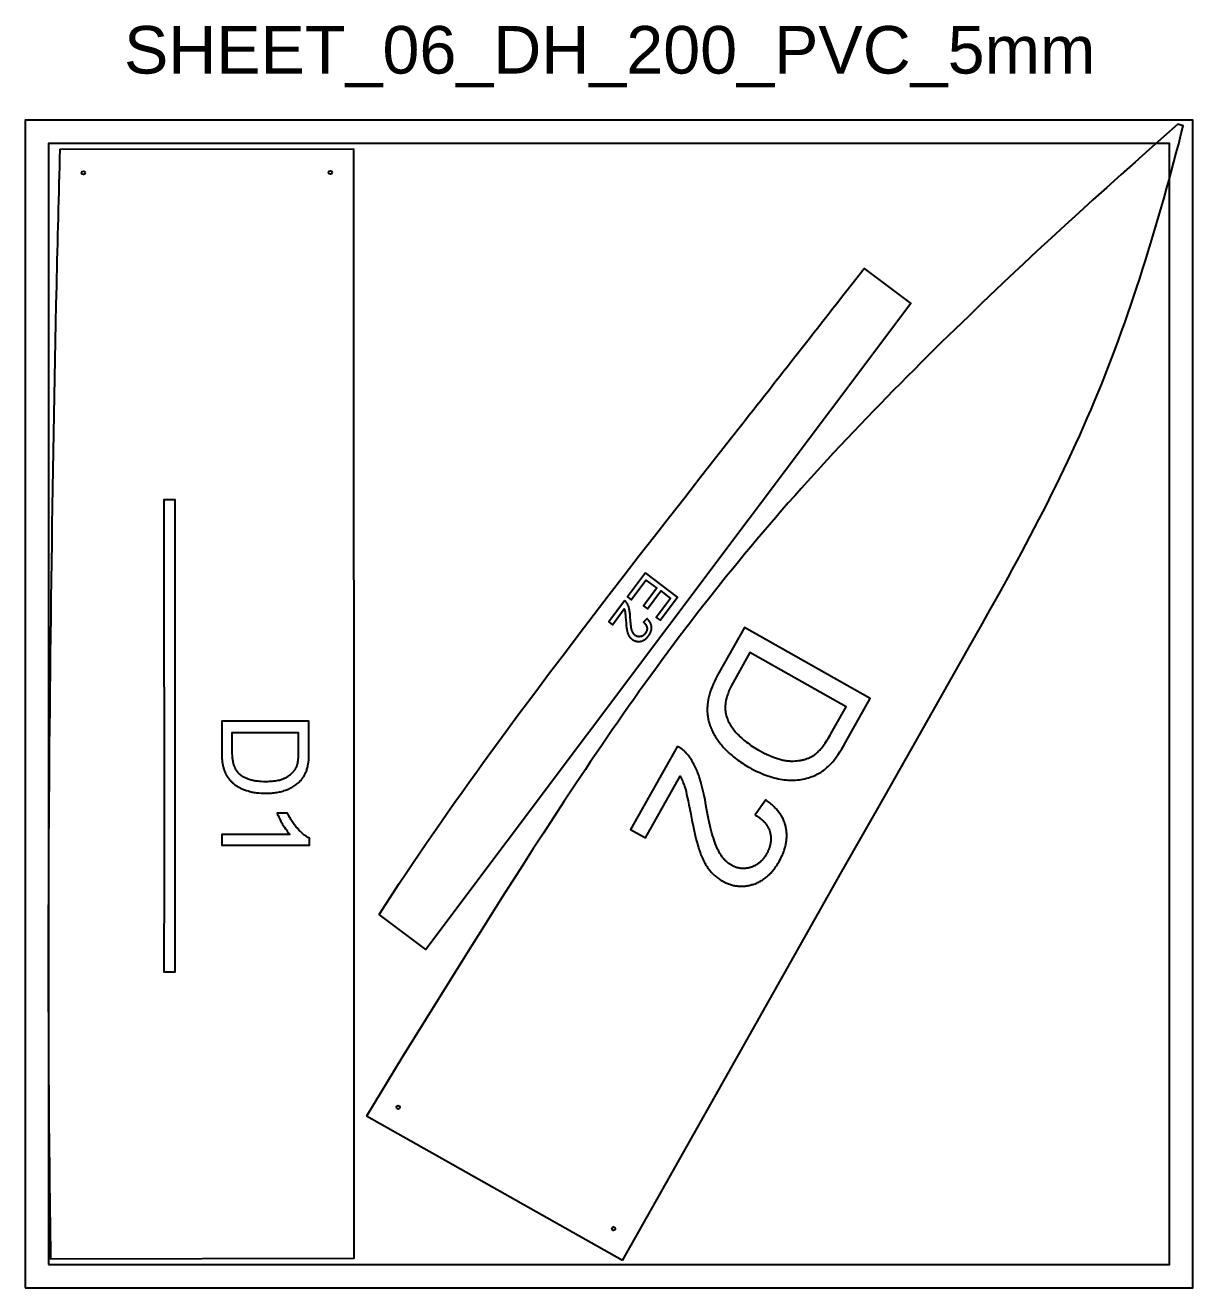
# Model space of a CAD drawing. Extents: x 2494 to 5794, y -1335 to 1258.
# Drawn here: x 4794 to 5794, y -1150 to -68 of the extents above; entities that cross this region are included whole.
import ezdxf

# ---------------------------------------------------------------- set-up
doc = ezdxf.new("R2010")
doc.units = 0
for name, color, linetype in [('DH_200_CODES_PART_NUMBERS_', 1, 'CONTINUOUS'), ('DH_200_CUT_PVC_5MM', 7, 'CONTINUOUS'), ('DH_200_HOLES_PVC_5MM', 3, 'CONTINUOUS'), ('PVC_SHEET__5MM', 6, 'CONTINUOUS'), ('TEXT', 5, 'CONTINUOUS')]:
    doc.layers.add(name, color=color, linetype=linetype)
doc.styles.add('METERS_ARCHITECTURAL', font='arial.ttf')

msp = doc.modelspace()

# ---------------------------------------------------------------- linework, layer by layer
at = {"layer": 'DH_200_CODES_PART_NUMBERS_'}
for points in [[(5325.5, -537.4), (5310.1, -557.9), (5313.4, -560.4), (5326, -543.5), (5335.4, -550.5), (5324, -565.7), (5327.2, -568.1), (5338.6, -552.9), (5347, -559.3), (5334.8, -575.5), (5338.1, -577.9), (5353, -558.1)], [(5307.7, -561.2), (5294.1, -579.3), (5297.3, -581.8), (5307.4, -568.3), (5307.5, -568.6), (5307.7, -568.9), (5307.8, -569.3), (5307.9, -569.6), (5307.9, -570), (5308, -570.3), (5308.1, -570.7), (5308.2, -571.1), (5308.2, -571.3), (5308.2, -571.5), (5308.3, -572.1), (5308.4, -573.5), (5308.6, -575.3), (5308.7, -577.6), (5308.9, -580.4), (5309.1, -582.8), (5309.2, -583.8), (5309.4, -584.8), (5309.5, -585.6), (5309.6, -586.4), (5309.8, -587.1), (5310, -587.8), (5310.1, -588.1), (5310.1, -588.4), (5310.2, -588.7), (5310.4, -589), (5310.5, -589.3), (5310.6, -589.6), (5310.7, -589.9), (5310.8, -590.2), (5310.9, -590.4), (5311, -590.7), (5311.2, -590.9), (5311.3, -591.2), (5311.5, -591.4), (5311.6, -591.6), (5311.7, -591.8), (5311.9, -592.1), (5312, -592.3), (5312.2, -592.5), (5312.4, -592.7), (5312.5, -592.9), (5312.7, -593.1), (5312.9, -593.3), (5313.1, -593.4), (5313.3, -593.6), (5313.5, -593.8), (5313.6, -594), (5313.8, -594.1), (5314, -594.3), (5314.3, -594.4), (5314.5, -594.6), (5314.7, -594.7), (5314.9, -594.8), (5315.1, -595), (5315.3, -595.1), (5315.5, -595.2), (5315.7, -595.3), (5315.9, -595.4), (5316.1, -595.5), (5316.4, -595.6), (5316.6, -595.7), (5316.8, -595.7), (5317, -595.8), (5317.2, -595.9), (5317.5, -595.9), (5317.7, -596), (5317.9, -596), (5318.1, -596.1), (5318.4, -596.1), (5318.6, -596.1), (5318.8, -596.2), (5319.1, -596.2), (5319.3, -596.2), (5319.5, -596.2), (5319.8, -596.2), (5320, -596.2), (5320.2, -596.2), (5320.5, -596.1), (5320.7, -596.1), (5321, -596.1), (5321.2, -596.1), (5321.5, -596), (5321.7, -596), (5321.9, -595.9), (5322.2, -595.8), (5322.4, -595.8), (5322.7, -595.7), (5322.9, -595.6), (5323.1, -595.5), (5323.3, -595.4), (5323.6, -595.3), (5323.8, -595.2), (5324, -595.1), (5324.2, -595), (5324.5, -594.8), (5324.7, -594.7), (5324.9, -594.6), (5325.1, -594.4), (5325.3, -594.3), (5325.5, -594.1), (5325.7, -593.9), (5326, -593.8), (5326.2, -593.6), (5326.4, -593.4), (5326.6, -593.2), (5326.8, -593), (5327, -592.8), (5327.2, -592.6), (5327.4, -592.4), (5327.5, -592.1), (5327.7, -591.9), (5327.9, -591.7), (5328.1, -591.4), (5328.5, -590.9), (5328.6, -590.7), (5328.8, -590.5), (5329, -590.2), (5329.1, -590), (5329.2, -589.7), (5329.4, -589.5), (5329.5, -589.2), (5329.6, -589), (5329.8, -588.8), (5329.9, -588.5), (5330, -588.3), (5330.1, -588), (5330.2, -587.8), (5330.2, -587.5), (5330.3, -587.3), (5330.4, -587.1), (5330.5, -586.8), (5330.5, -586.6), (5330.6, -586.3), (5330.6, -586.1), (5330.7, -585.8), (5330.7, -585.6), (5330.7, -585.4), (5330.8, -585.1), (5330.8, -584.9), (5330.8, -584.6), (5330.8, -584.4), (5330.8, -584.1), (5330.8, -583.9), (5330.8, -583.7), (5330.7, -583.4), (5330.7, -583.2), (5330.7, -583), (5330.6, -582.7), (5330.6, -582.5), (5330.5, -582.2), (5330.5, -582), (5330.4, -581.8), (5330.3, -581.5), (5330.3, -581.3), (5330.2, -581.1), (5330.1, -580.9), (5330, -580.6), (5329.9, -580.4), (5329.8, -580.2), (5329.6, -580), (5329.5, -579.7), (5329.4, -579.5), (5329.2, -579.3), (5329.1, -579.1), (5329, -578.9), (5328.8, -578.6), (5328.6, -578.4), (5328.5, -578.2), (5328.3, -578), (5328.1, -577.8), (5327.9, -577.6), (5327.7, -577.4), (5327.5, -577.2), (5327.3, -577), (5327.1, -576.8), (5326.9, -576.5), (5323.9, -579.7), (5324.1, -579.9), (5324.2, -580), (5324.4, -580.1), (5324.5, -580.2), (5324.7, -580.4), (5324.8, -580.5), (5324.9, -580.6), (5325, -580.8), (5325.2, -580.9), (5325.3, -581), (5325.4, -581.2), (5325.5, -581.3), (5325.6, -581.4), (5325.7, -581.6), (5325.8, -581.7), (5325.9, -581.9), (5326, -582), (5326.1, -582.1), (5326.2, -582.3), (5326.3, -582.4), (5326.3, -582.6), (5326.4, -582.7), (5326.5, -582.9), (5326.5, -583), (5326.6, -583.2), (5326.6, -583.3), (5326.7, -583.5), (5326.7, -583.6), (5326.8, -583.8), (5326.8, -584), (5326.8, -584.1), (5326.8, -584.3), (5326.9, -584.4), (5326.9, -584.6), (5326.9, -584.7), (5326.9, -584.9), (5326.9, -585.1), (5326.9, -585.2), (5326.9, -585.4), (5326.9, -585.5), (5326.9, -585.7), (5326.9, -585.9), (5326.8, -586), (5326.8, -586.2), (5326.8, -586.3), (5326.7, -586.5), (5326.7, -586.6), (5326.7, -586.8), (5326.6, -587), (5326.6, -587.1), (5326.5, -587.3), (5326.4, -587.4), (5326.4, -587.6), (5326.3, -587.7), (5326.2, -587.9), (5326.2, -588), (5326.1, -588.2), (5326, -588.3), (5325.9, -588.5), (5325.8, -588.7), (5325.7, -588.8), (5325.6, -589), (5325.5, -589.1), (5325.4, -589.3), (5325.3, -589.4), (5325.2, -589.5), (5325, -589.7), (5324.9, -589.8), (5324.8, -589.9), (5324.7, -590.1), (5324.6, -590.2), (5324.5, -590.3), (5324.3, -590.4), (5324.2, -590.5), (5324.1, -590.6), (5324, -590.7), (5323.8, -590.8), (5323.7, -590.9), (5323.6, -591), (5323.5, -591.1), (5323.3, -591.2), (5323.2, -591.3), (5323.1, -591.3), (5322.9, -591.4), (5322.8, -591.5), (5322.7, -591.5), (5322.5, -591.6), (5322.4, -591.7), (5322.2, -591.7), (5322.1, -591.8), (5321.9, -591.8), (5321.8, -591.8), (5321.6, -591.9), (5321.5, -591.9), (5321.3, -591.9), (5321.2, -592), (5321, -592), (5320.9, -592), (5320.7, -592), (5320.6, -592), (5320.4, -592), (5320.3, -592.1), (5320.1, -592.1), (5320, -592.1), (5319.8, -592), (5319.7, -592), (5319.6, -592), (5319.4, -592), (5319.3, -592), (5319.1, -592), (5319, -591.9), (5318.8, -591.9), (5318.7, -591.9), (5318.6, -591.8), (5318.4, -591.8), (5318.3, -591.7), (5318.2, -591.7), (5318, -591.6), (5317.9, -591.6), (5317.8, -591.5), (5317.6, -591.4), (5317.5, -591.4), (5317.4, -591.3), (5317.2, -591.2), (5317.1, -591.1), (5317, -591), (5316.9, -591), (5316.7, -590.9), (5316.6, -590.8), (5316.5, -590.7), (5316.4, -590.6), (5316.3, -590.5), (5316.2, -590.4), (5316, -590.3), (5315.9, -590.2), (5315.8, -590), (5315.7, -589.9), (5315.6, -589.8), (5315.5, -589.7), (5315.4, -589.5), (5315.3, -589.4), (5315.2, -589.3), (5315.1, -589.1), (5315.1, -589), (5315, -588.8), (5314.9, -588.7), (5314.8, -588.5), (5314.7, -588.4), (5314.6, -588.2), (5314.5, -588.1), (5314.4, -587.7), (5314.2, -587.4), (5314.1, -587), (5314, -586.6), (5313.9, -586.2), (5313.7, -585.8), (5313.6, -585.4), (5313.5, -584.9), (5313.4, -584.4), (5313.3, -583.9), (5313.2, -583.3), (5313.1, -582), (5312.9, -580.7), (5312.8, -579.2), (5312.7, -577.6), (5312.6, -575.8), (5312.5, -573.6), (5312.4, -572.6), (5312.3, -571.6), (5312.2, -570.7), (5312, -569.8), (5311.9, -569), (5311.7, -568.3), (5311.6, -567.9), (5311.6, -567.6), (5311.5, -567.2), (5311.4, -566.9), (5311.3, -566.6), (5311.1, -566.2), (5311, -565.9), (5310.9, -565.6), (5310.8, -565.3), (5310.6, -565), (5310.5, -564.7), (5310.4, -564.4), (5310.2, -564.1), (5310.1, -563.8), (5309.9, -563.6), (5309.7, -563.3), (5309.6, -563.2), (5309.5, -563), (5309.4, -562.8), (5309.3, -562.7), (5309.2, -562.6), (5309.1, -562.4), (5309, -562.3), (5308.8, -562.1), (5308.7, -562), (5308.6, -561.9), (5308.4, -561.7), (5308.3, -561.6), (5308.1, -561.5), (5308, -561.4), (5307.8, -561.3)], [(5497.2, -682.1), (5518.1, -644.9), (5410.3, -584.2), (5388.3, -623.1), (5387, -625.5), (5385.8, -627.9), (5384.6, -630.3), (5383.6, -632.6), (5382.7, -634.9), (5381.8, -637.1), (5381.1, -639.3), (5380.7, -640.4), (5380.4, -641.5), (5380.1, -642.5), (5379.9, -643.6), (5379.6, -644.6), (5379.4, -645.7), (5379.2, -646.7), (5379, -647.7), (5378.9, -648.7), (5378.8, -649.7), (5378.7, -650.7), (5378.6, -651.7), (5378.5, -652.7), (5378.5, -653.6), (5378.5, -654.6), (5378.5, -655.5), (5378.5, -656.5), (5378.6, -657.4), (5378.7, -658.3), (5378.8, -659.2), (5378.9, -660.2), (5379.1, -661.1), (5379.2, -662), (5379.4, -663), (5379.7, -663.9), (5379.9, -664.9), (5380.2, -665.8), (5380.5, -666.8), (5380.8, -667.8), (5381.2, -668.8), (5381.6, -669.7), (5382, -670.7), (5382.4, -671.7), (5382.8, -672.7), (5383.3, -673.7), (5383.8, -674.7), (5384.4, -675.7), (5384.9, -676.7), (5385.5, -677.7), (5386.2, -678.7), (5386.9, -679.8), (5387.6, -680.8), (5388.3, -681.8), (5389.1, -682.8), (5389.9, -683.8), (5390.7, -684.8), (5391.6, -685.8), (5392.5, -686.9), (5393.4, -687.9), (5394.4, -688.9), (5395.4, -689.9), (5396.4, -691), (5397.5, -692), (5398.6, -693), (5399.7, -693.9), (5400.9, -694.9), (5402.1, -695.9), (5403.4, -696.8), (5404.6, -697.8), (5406, -698.7), (5407.3, -699.6), (5408.7, -700.5), (5410.1, -701.4), (5411.6, -702.3), (5413, -703.2), (5414.6, -704.1), (5416.4, -705.1), (5418.1, -706), (5419.9, -706.9), (5421.7, -707.7), (5423.5, -708.5), (5425.3, -709.3), (5427, -710), (5428.8, -710.7), (5430.5, -711.3), (5432.3, -711.9), (5434, -712.4), (5435.7, -712.9), (5437.5, -713.3), (5439.2, -713.7), (5440.9, -714), (5442.6, -714.3), (5444.3, -714.5), (5446, -714.7), (5447.6, -714.8), (5449.3, -714.9), (5450.9, -714.9), (5452.6, -714.9), (5454.2, -714.8), (5455.8, -714.7), (5457.4, -714.5), (5459, -714.3), (5460.5, -714), (5462.1, -713.7), (5463.6, -713.3), (5465.2, -712.9), (5466.7, -712.4), (5468.2, -711.9), (5469.4, -711.4), (5470.5, -711), (5471.6, -710.5), (5472.7, -709.9), (5473.8, -709.3), (5474.9, -708.7), (5476, -708), (5477, -707.3), (5478, -706.6), (5479.1, -705.8), (5480.1, -705), (5481, -704.2), (5482, -703.3), (5483, -702.4), (5483.9, -701.4), (5484.8, -700.4), (5485.5, -699.7), (5486.2, -698.9), (5486.9, -698), (5487.6, -697.1), (5488.3, -696.2), (5489, -695.1), (5490.6, -693), (5492.1, -690.6), (5493.8, -688), (5495.5, -685.1)], [(5402, -628.6), (5400.6, -631.3), (5399.3, -633.8), (5398.7, -635), (5398.1, -636.2), (5397.6, -637.3), (5397.1, -638.4), (5396.7, -639.5), (5396.3, -640.6), (5395.9, -641.7), (5395.5, -642.7), (5395.2, -643.7), (5395, -644.7), (5394.7, -645.6), (5394.5, -646.5), (5394.4, -647.4), (5394.2, -648.3), (5394.1, -649.1), (5394, -650), (5393.9, -650.8), (5393.9, -651.7), (5393.9, -652.5), (5393.9, -653.3), (5393.9, -654.1), (5393.9, -654.9), (5394, -655.7), (5394.1, -656.4), (5394.2, -657.2), (5394.3, -657.9), (5394.5, -658.6), (5394.6, -659), (5394.7, -659.3), (5394.8, -659.8), (5395, -660.3), (5395.3, -661.3), (5395.7, -662.3), (5396.1, -663.3), (5396.5, -664.3), (5397, -665.2), (5397.5, -666.2), (5398.1, -667.2), (5398.7, -668.2), (5399.3, -669.1), (5400, -670.1), (5400.7, -671.1), (5401.4, -672), (5402.2, -673), (5403, -674), (5403.9, -674.9), (5404.8, -675.9), (5405.7, -676.8), (5406.7, -677.8), (5407.7, -678.7), (5408.7, -679.6), (5409.8, -680.6), (5411, -681.5), (5412.2, -682.4), (5413.4, -683.3), (5414.6, -684.2), (5415.9, -685.1), (5417.3, -686), (5418.7, -686.9), (5420.1, -687.7), (5421.6, -688.6), (5423.1, -689.5), (5425.2, -690.6), (5427.2, -691.7), (5429.2, -692.7), (5431.2, -693.6), (5433.2, -694.5), (5435.1, -695.2), (5437, -695.9), (5438.8, -696.5), (5440.6, -697), (5441.5, -697.3), (5442.4, -697.5), (5443.2, -697.7), (5444.1, -697.9), (5445, -698), (5445.8, -698.2), (5446.6, -698.3), (5447.5, -698.4), (5448.3, -698.5), (5449.1, -698.5), (5449.9, -698.6), (5450.7, -698.6), (5451.4, -698.6), (5452.2, -698.6), (5453.7, -698.5), (5455.2, -698.4), (5456.6, -698.2), (5457.3, -698.1), (5458, -698), (5458.7, -697.9), (5459.4, -697.7), (5460.1, -697.6), (5460.7, -697.4), (5461.4, -697.3), (5462, -697.1), (5462.6, -696.9), (5463.3, -696.7), (5463.9, -696.5), (5464.5, -696.2), (5465.1, -696), (5465.7, -695.8), (5466.2, -695.5), (5466.8, -695.2), (5467.4, -695), (5467.9, -694.7), (5468.5, -694.4), (5469, -694), (5469.5, -693.7), (5470, -693.4), (5470.5, -693), (5471, -692.7), (5471.5, -692.3), (5472, -691.9), (5472.3, -691.6), (5472.7, -691.3), (5473, -691), (5473.4, -690.7), (5473.7, -690.3), (5474.1, -689.9), (5474.8, -689.2), (5475.6, -688.3), (5476.3, -687.4), (5477.1, -686.4), (5477.9, -685.4), (5478.7, -684.3), (5479.5, -683.1), (5480.3, -681.9), (5481.1, -680.5), (5482, -679.2), (5482.8, -677.8), (5483.7, -676.3), (5484.6, -674.7), (5497.4, -652), (5415, -605.6)], [(5037.3, -690.1), (5037.3, -664.4), (4962.6, -664.5), (4962.6, -691.4), (4962.6, -693.1), (4962.7, -694.7), (4962.8, -696.3), (4962.9, -697.8), (4963.1, -699.3), (4963.3, -700.7), (4963.6, -702.1), (4963.7, -702.8), (4963.9, -703.4), (4964, -704.1), (4964.2, -704.7), (4964.4, -705.4), (4964.6, -706), (4964.8, -706.6), (4965, -707.1), (4965.2, -707.7), (4965.5, -708.3), (4965.7, -708.8), (4966, -709.4), (4966.2, -709.9), (4966.5, -710.4), (4966.8, -710.9), (4967, -711.4), (4967.3, -711.9), (4967.6, -712.4), (4968, -712.8), (4968.3, -713.3), (4968.6, -713.7), (4969, -714.2), (4969.4, -714.6), (4969.8, -715), (4970.2, -715.5), (4970.6, -715.9), (4971, -716.3), (4971.5, -716.7), (4971.9, -717.2), (4972.4, -717.6), (4972.9, -718), (4973.4, -718.4), (4973.9, -718.8), (4974.4, -719.2), (4975, -719.5), (4975.5, -719.9), (4976.1, -720.3), (4976.7, -720.6), (4977.3, -721), (4978, -721.3), (4978.6, -721.7), (4979.3, -722), (4980, -722.3), (4980.7, -722.6), (4981.4, -722.9), (4982.2, -723.2), (4983.7, -723.7), (4985.3, -724.2), (4986.2, -724.5), (4987, -724.7), (4987.9, -724.9), (4988.7, -725.1), (4989.6, -725.3), (4990.5, -725.4), (4991.4, -725.6), (4992.4, -725.7), (4993.3, -725.8), (4994.3, -725.9), (4996.3, -726.1), (4998.3, -726.2), (5000.4, -726.2), (5001.7, -726.2), (5002.9, -726.2), (5004.1, -726.1), (5005.3, -726), (5006.4, -725.9), (5007.6, -725.8), (5008.7, -725.6), (5009.8, -725.5), (5011, -725.3), (5012, -725), (5013.1, -724.8), (5014.2, -724.5), (5015.2, -724.3), (5016.2, -723.9), (5017.2, -723.6), (5018.2, -723.3), (5019.1, -722.9), (5020.1, -722.5), (5021, -722), (5021.9, -721.6), (5022.8, -721.1), (5023.6, -720.6), (5024.4, -720.1), (5025.2, -719.6), (5026, -719), (5026.8, -718.4), (5027.5, -717.8), (5028.3, -717.2), (5029, -716.5), (5029.6, -715.8), (5030.3, -715.1), (5030.9, -714.4), (5031.4, -713.8), (5031.9, -713.2), (5032.3, -712.6), (5032.7, -712), (5033.1, -711.4), (5033.5, -710.7), (5033.9, -710.1), (5034.2, -709.4), (5034.5, -708.7), (5034.8, -708), (5035.1, -707.3), (5035.4, -706.5), (5035.6, -705.8), (5035.9, -705), (5036.1, -704.2), (5036.3, -703.4), (5036.4, -702.8), (5036.5, -702.2), (5036.6, -701.6), (5036.7, -700.9), (5036.9, -699.4), (5037.1, -697.8), (5037.2, -696.1), (5037.3, -694.2), (5037.3, -692.2)], [(5037.3, -690.1), (5037.3, -664.4), (4962.6, -664.5), (4962.6, -691.4), (4962.6, -693.1), (4962.7, -694.7), (4962.8, -696.3), (4962.9, -697.8), (4963.1, -699.3), (4963.3, -700.7), (4963.6, -702.1), (4963.7, -702.8), (4963.9, -703.4), (4964, -704.1), (4964.2, -704.7), (4964.4, -705.4), (4964.6, -706), (4964.8, -706.6), (4965, -707.1), (4965.2, -707.7), (4965.5, -708.3), (4965.7, -708.8), (4966, -709.4), (4966.2, -709.9), (4966.5, -710.4), (4966.8, -710.9), (4967, -711.4), (4967.3, -711.9), (4967.6, -712.4), (4968, -712.8), (4968.3, -713.3), (4968.6, -713.7), (4969, -714.2), (4969.4, -714.6), (4969.8, -715), (4970.2, -715.5), (4970.6, -715.9), (4971, -716.3), (4971.5, -716.7), (4971.9, -717.2), (4972.4, -717.6), (4972.9, -718), (4973.4, -718.4), (4973.9, -718.8), (4974.4, -719.2), (4975, -719.5), (4975.5, -719.9), (4976.1, -720.3), (4976.7, -720.6), (4977.3, -721), (4978, -721.3), (4978.6, -721.7), (4979.3, -722), (4980, -722.3), (4980.7, -722.6), (4981.4, -722.9), (4982.2, -723.2), (4983.7, -723.7), (4985.3, -724.2), (4986.2, -724.5), (4987, -724.7), (4987.9, -724.9), (4988.7, -725.1), (4989.6, -725.3), (4990.5, -725.4), (4991.4, -725.6), (4992.4, -725.7), (4993.3, -725.8), (4994.3, -725.9), (4996.3, -726.1), (4998.3, -726.2), (5000.4, -726.2), (5001.7, -726.2), (5002.9, -726.2), (5004.1, -726.1), (5005.3, -726), (5006.4, -725.9), (5007.6, -725.8), (5008.7, -725.6), (5009.8, -725.5), (5011, -725.3), (5012, -725), (5013.1, -724.8), (5014.2, -724.5), (5015.2, -724.3), (5016.2, -723.9), (5017.2, -723.6), (5018.2, -723.3), (5019.1, -722.9), (5020.1, -722.5), (5021, -722), (5021.9, -721.6), (5022.8, -721.1), (5023.6, -720.6), (5024.4, -720.1), (5025.2, -719.6), (5026, -719), (5026.8, -718.4), (5027.5, -717.8), (5028.3, -717.2), (5029, -716.5), (5029.6, -715.8), (5030.3, -715.1), (5030.9, -714.4), (5031.4, -713.8), (5031.9, -713.2), (5032.3, -712.6), (5032.7, -712), (5033.1, -711.4), (5033.5, -710.7), (5033.9, -710.1), (5034.2, -709.4), (5034.5, -708.7), (5034.8, -708), (5035.1, -707.3), (5035.4, -706.5), (5035.6, -705.8), (5035.9, -705), (5036.1, -704.2), (5036.3, -703.4), (5036.4, -702.8), (5036.5, -702.2), (5036.6, -701.6), (5036.7, -700.9), (5036.9, -699.4), (5037.1, -697.8), (5037.2, -696.1), (5037.3, -694.2), (5037.3, -692.2)], [(4971.4, -690.3), (4971.4, -692.1), (4971.5, -693.8), (4971.6, -695.4), (4971.7, -696.2), (4971.8, -696.9), (4971.9, -697.6), (4972, -698.3), (4972.1, -699), (4972.2, -699.6), (4972.3, -700.2), (4972.5, -700.8), (4972.6, -701.4), (4972.8, -701.9), (4973, -702.4), (4973.2, -702.9), (4973.4, -703.4), (4973.6, -703.9), (4973.8, -704.4), (4974, -704.8), (4974.2, -705.3), (4974.5, -705.7), (4974.7, -706.1), (4975, -706.5), (4975.2, -706.9), (4975.5, -707.2), (4975.8, -707.6), (4976.1, -708), (4976.4, -708.3), (4976.5, -708.4), (4976.7, -708.6), (4976.9, -708.8), (4977.1, -709), (4977.6, -709.5), (4978.1, -709.9), (4978.6, -710.3), (4979.1, -710.6), (4979.7, -711), (4980.2, -711.4), (4980.8, -711.7), (4981.4, -712.1), (4982, -712.4), (4982.7, -712.7), (4983.3, -713), (4984, -713.3), (4984.7, -713.6), (4985.4, -713.8), (4986.1, -714.1), (4986.9, -714.3), (4987.7, -714.5), (4988.5, -714.7), (4989.3, -714.9), (4990.1, -715.1), (4991, -715.3), (4991.8, -715.4), (4992.7, -715.5), (4993.6, -715.6), (4994.6, -715.7), (4995.5, -715.8), (4996.5, -715.9), (4998.5, -716), (5000.6, -716), (5002, -716), (5003.4, -715.9), (5004.8, -715.9), (5006.1, -715.8), (5007.3, -715.6), (5008.6, -715.5), (5009.8, -715.3), (5010.9, -715), (5012, -714.8), (5012.6, -714.6), (5013.1, -714.5), (5013.6, -714.3), (5014.1, -714.2), (5014.6, -714), (5015.1, -713.8), (5015.6, -713.6), (5016, -713.5), (5016.5, -713.3), (5016.9, -713), (5017.3, -712.8), (5017.8, -712.6), (5018.2, -712.4), (5018.6, -712.1), (5019.3, -711.7), (5020.1, -711.1), (5020.8, -710.6), (5021.1, -710.4), (5021.5, -710.1), (5021.8, -709.8), (5022.1, -709.6), (5022.4, -709.3), (5022.7, -709), (5023, -708.7), (5023.3, -708.4), (5023.6, -708.2), (5023.8, -707.9), (5024.1, -707.6), (5024.3, -707.3), (5024.6, -707), (5024.8, -706.7), (5025, -706.4), (5025.3, -706.1), (5025.5, -705.7), (5025.7, -705.4), (5025.9, -705.1), (5026, -704.8), (5026.2, -704.5), (5026.4, -704.1), (5026.6, -703.8), (5026.7, -703.5), (5026.9, -703.1), (5027, -702.8), (5027.1, -702.5), (5027.2, -702.3), (5027.3, -702), (5027.3, -701.7), (5027.4, -701.4), (5027.5, -701.1), (5027.7, -700.5), (5027.8, -699.8), (5027.9, -699.1), (5028, -698.4), (5028.1, -697.6), (5028.2, -696.8), (5028.3, -695.9), (5028.4, -694.1), (5028.5, -692.1), (5028.5, -690), (5028.5, -674.3), (4971.4, -674.4)], [(4971.4, -690.3), (4971.4, -692.1), (4971.5, -693.8), (4971.6, -695.4), (4971.7, -696.2), (4971.8, -696.9), (4971.9, -697.6), (4972, -698.3), (4972.1, -699), (4972.2, -699.6), (4972.3, -700.2), (4972.5, -700.8), (4972.6, -701.4), (4972.8, -701.9), (4973, -702.4), (4973.2, -702.9), (4973.4, -703.4), (4973.6, -703.9), (4973.8, -704.4), (4974, -704.8), (4974.2, -705.3), (4974.5, -705.7), (4974.7, -706.1), (4975, -706.5), (4975.2, -706.9), (4975.5, -707.2), (4975.8, -707.6), (4976.1, -708), (4976.4, -708.3), (4976.5, -708.4), (4976.7, -708.6), (4976.9, -708.8), (4977.1, -709), (4977.6, -709.5), (4978.1, -709.9), (4978.6, -710.3), (4979.1, -710.6), (4979.7, -711), (4980.2, -711.4), (4980.8, -711.7), (4981.4, -712.1), (4982, -712.4), (4982.7, -712.7), (4983.3, -713), (4984, -713.3), (4984.7, -713.6), (4985.4, -713.8), (4986.1, -714.1), (4986.9, -714.3), (4987.7, -714.5), (4988.5, -714.7), (4989.3, -714.9), (4990.1, -715.1), (4991, -715.3), (4991.8, -715.4), (4992.7, -715.5), (4993.6, -715.6), (4994.6, -715.7), (4995.5, -715.8), (4996.5, -715.9), (4998.5, -716), (5000.6, -716), (5002, -716), (5003.4, -715.9), (5004.8, -715.9), (5006.1, -715.8), (5007.3, -715.6), (5008.6, -715.5), (5009.8, -715.3), (5010.9, -715), (5012, -714.8), (5012.6, -714.6), (5013.1, -714.5), (5013.6, -714.3), (5014.1, -714.2), (5014.6, -714), (5015.1, -713.8), (5015.6, -713.6), (5016, -713.5), (5016.5, -713.3), (5016.9, -713), (5017.3, -712.8), (5017.8, -712.6), (5018.2, -712.4), (5018.6, -712.1), (5019.3, -711.7), (5020.1, -711.1), (5020.8, -710.6), (5021.1, -710.4), (5021.5, -710.1), (5021.8, -709.8), (5022.1, -709.6), (5022.4, -709.3), (5022.7, -709), (5023, -708.7), (5023.3, -708.4), (5023.6, -708.2), (5023.8, -707.9), (5024.1, -707.6), (5024.3, -707.3), (5024.6, -707), (5024.8, -706.7), (5025, -706.4), (5025.3, -706.1), (5025.5, -705.7), (5025.7, -705.4), (5025.9, -705.1), (5026, -704.8), (5026.2, -704.5), (5026.4, -704.1), (5026.6, -703.8), (5026.7, -703.5), (5026.9, -703.1), (5027, -702.8), (5027.1, -702.5), (5027.2, -702.3), (5027.3, -702), (5027.3, -701.7), (5027.4, -701.4), (5027.5, -701.1), (5027.7, -700.5), (5027.8, -699.8), (5027.9, -699.1), (5028, -698.4), (5028.1, -697.6), (5028.2, -696.8), (5028.3, -695.9), (5028.4, -694.1), (5028.5, -692.1), (5028.5, -690), (5028.5, -674.3), (4971.4, -674.4)], [(5352.9, -685.9), (5312.8, -757.2), (5325.5, -764.4), (5355.3, -711.5), (5355.9, -712.6), (5356.5, -713.7), (5357, -714.8), (5357.5, -716), (5358, -717.2), (5358.5, -718.5), (5358.9, -719.8), (5359.3, -721.1), (5359.6, -721.8), (5359.8, -722.7), (5360.3, -724.6), (5360.8, -726.9), (5361.4, -729.6), (5362.1, -732.6), (5362.8, -736.1), (5363.5, -739.9), (5364.3, -744.1), (5365.3, -749.2), (5366.3, -753.9), (5367.2, -758.3), (5368.2, -762.4), (5369.1, -766.1), (5370, -769.5), (5370.5, -771), (5370.9, -772.5), (5371.3, -773.9), (5371.8, -775.2), (5372.7, -777.6), (5373.1, -778.8), (5373.6, -780), (5374.1, -781.1), (5374.6, -782.2), (5375, -783.2), (5375.6, -784.3), (5376.1, -785.3), (5376.6, -786.2), (5377.1, -787.2), (5377.7, -788.1), (5378.3, -788.9), (5378.8, -789.8), (5379.4, -790.6), (5380, -791.4), (5380.6, -792.2), (5381.2, -792.9), (5381.8, -793.6), (5382.5, -794.3), (5383.1, -795), (5383.8, -795.7), (5384.5, -796.3), (5385.2, -796.9), (5385.9, -797.5), (5386.6, -798.1), (5387.4, -798.7), (5388.1, -799.2), (5388.9, -799.8), (5389.6, -800.3), (5390.4, -800.8), (5391.2, -801.2), (5392, -801.7), (5392.8, -802.1), (5393.6, -802.5), (5394.4, -802.8), (5395.2, -803.2), (5396, -803.5), (5396.8, -803.8), (5397.7, -804.1), (5398.5, -804.4), (5399.3, -804.6), (5400.1, -804.8), (5400.9, -805), (5401.7, -805.2), (5402.6, -805.3), (5403.4, -805.4), (5404.2, -805.5), (5405, -805.6), (5405.9, -805.7), (5406.7, -805.7), (5407.5, -805.7), (5408.4, -805.7), (5409.2, -805.7), (5410, -805.7), (5410.9, -805.6), (5411.7, -805.5), (5412.6, -805.4), (5413.4, -805.2), (5414.3, -805.1), (5415.1, -804.9), (5416, -804.7), (5416.8, -804.4), (5417.7, -804.2), (5418.5, -803.9), (5419.4, -803.6), (5420.2, -803.3), (5421, -803), (5421.8, -802.6), (5422.6, -802.2), (5423.4, -801.8), (5424.2, -801.4), (5425, -800.9), (5425.7, -800.5), (5426.5, -800), (5427.2, -799.4), (5428, -798.9), (5428.7, -798.3), (5429.4, -797.8), (5430.1, -797.2), (5430.8, -796.5), (5431.5, -795.9), (5432.2, -795.2), (5432.9, -794.5), (5433.5, -793.8), (5434.2, -793.1), (5434.8, -792.3), (5435.4, -791.5), (5436.1, -790.7), (5436.7, -789.9), (5437.3, -789), (5437.9, -788.2), (5438.4, -787.3), (5439, -786.4), (5439.6, -785.4), (5440.1, -784.5), (5441.2, -782.5), (5441.6, -781.6), (5442.1, -780.6), (5442.5, -779.7), (5443, -778.8), (5443.4, -777.8), (5443.7, -776.9), (5444.1, -776), (5444.4, -775), (5444.7, -774.1), (5445, -773.2), (5445.3, -772.3), (5445.5, -771.3), (5445.7, -770.4), (5445.9, -769.5), (5446.1, -768.6), (5446.2, -767.7), (5446.3, -766.8), (5446.4, -765.9), (5446.5, -765), (5446.6, -764.1), (5446.6, -763.3), (5446.6, -762.4), (5446.6, -761.5), (5446.6, -760.6), (5446.5, -759.8), (5446.5, -758.9), (5446.4, -758), (5446.2, -757.2), (5446.1, -756.3), (5445.9, -755.5), (5445.7, -754.6), (5445.5, -753.8), (5445.3, -752.9), (5445, -752.1), (5444.8, -751.3), (5444.5, -750.5), (5444.1, -749.7), (5443.8, -748.9), (5443.4, -748.1), (5443, -747.3), (5442.6, -746.5), (5442.2, -745.8), (5441.7, -745), (5441.2, -744.2), (5440.7, -743.5), (5440.2, -742.8), (5439.6, -742), (5439.1, -741.3), (5438.5, -740.6), (5437.8, -739.9), (5437.2, -739.2), (5436.5, -738.5), (5435.9, -737.8), (5435.1, -737.1), (5434.4, -736.4), (5433.7, -735.7), (5432.9, -735.1), (5432.1, -734.4), (5431.3, -733.8), (5430.4, -733.1), (5429.5, -732.5), (5428.6, -731.9), (5419.6, -744.7), (5420.2, -745.1), (5420.8, -745.4), (5421.4, -745.8), (5422, -746.2), (5422.6, -746.6), (5423.1, -747), (5423.6, -747.4), (5424.2, -747.8), (5424.7, -748.2), (5425.2, -748.6), (5425.6, -749), (5426.1, -749.5), (5426.5, -749.9), (5427, -750.4), (5427.4, -750.8), (5427.8, -751.3), (5428.2, -751.7), (5428.6, -752.2), (5428.9, -752.7), (5429.3, -753.2), (5429.6, -753.7), (5429.9, -754.2), (5430.2, -754.7), (5430.5, -755.2), (5430.7, -755.7), (5431, -756.2), (5431.2, -756.7), (5431.5, -757.3), (5431.7, -757.8), (5431.9, -758.3), (5432, -758.9), (5432.2, -759.5), (5432.3, -760), (5432.5, -760.6), (5432.6, -761.1), (5432.7, -761.7), (5432.8, -762.3), (5432.9, -762.8), (5432.9, -763.4), (5433, -764), (5433, -764.5), (5433, -765.1), (5433, -765.7), (5433, -766.3), (5432.9, -766.8), (5432.9, -767.4), (5432.8, -768), (5432.7, -768.6), (5432.6, -769.2), (5432.5, -769.7), (5432.4, -770.3), (5432.2, -770.9), (5432.1, -771.5), (5431.9, -772.1), (5431.7, -772.7), (5431.5, -773.2), (5431.3, -773.8), (5431.1, -774.4), (5430.8, -775), (5430.5, -775.6), (5430.3, -776.2), (5430, -776.8), (5429.6, -777.4), (5429.3, -778), (5429, -778.6), (5428.7, -779.1), (5428.3, -779.6), (5428, -780.2), (5427.6, -780.7), (5427.3, -781.2), (5426.9, -781.6), (5426.6, -782.1), (5426.2, -782.6), (5425.8, -783), (5425.4, -783.4), (5425, -783.9), (5424.6, -784.3), (5424.2, -784.7), (5423.8, -785.1), (5423.4, -785.4), (5422.9, -785.8), (5422.5, -786.1), (5422, -786.5), (5421.6, -786.8), (5421.1, -787.1), (5420.7, -787.4), (5420.2, -787.7), (5419.7, -787.9), (5419.2, -788.2), (5418.7, -788.4), (5418.2, -788.7), (5417.7, -788.9), (5417.2, -789.1), (5416.7, -789.3), (5416.2, -789.5), (5415.6, -789.6), (5415.1, -789.8), (5414.6, -789.9), (5414, -790), (5413.5, -790.2), (5413, -790.3), (5412.5, -790.3), (5411.9, -790.4), (5411.4, -790.5), (5410.9, -790.5), (5410.4, -790.6), (5409.8, -790.6), (5409.3, -790.6), (5408.8, -790.6), (5408.3, -790.5), (5407.8, -790.5), (5407.2, -790.5), (5406.7, -790.4), (5406.2, -790.3), (5405.7, -790.2), (5405.2, -790.1), (5404.7, -790), (5404.2, -789.9), (5403.7, -789.7), (5403.2, -789.6), (5402.7, -789.4), (5402.2, -789.2), (5401.7, -789), (5401.2, -788.8), (5400.7, -788.5), (5400.2, -788.3), (5399.7, -788), (5399.2, -787.8), (5398.7, -787.5), (5398.3, -787.2), (5397.8, -786.9), (5397.4, -786.6), (5396.9, -786.3), (5396.5, -786), (5396, -785.6), (5395.6, -785.2), (5395.2, -784.9), (5394.8, -784.5), (5394.3, -784.1), (5393.9, -783.7), (5393.5, -783.2), (5393.1, -782.8), (5392.7, -782.3), (5392.3, -781.9), (5391.9, -781.4), (5391.6, -780.9), (5391.2, -780.4), (5390.8, -779.9), (5390.4, -779.3), (5390.1, -778.8), (5389.4, -777.7), (5388.7, -776.5), (5388, -775.2), (5387.4, -774), (5386.7, -772.6), (5386.1, -771.2), (5385.5, -769.7), (5384.9, -768), (5384.3, -766.2), (5383.7, -764.3), (5383.1, -762.3), (5382.5, -760.2), (5381.9, -758), (5381.3, -755.7), (5380.7, -753.2), (5380.1, -750.6), (5379.6, -747.9), (5379, -745.1), (5378.4, -742.2), (5377.9, -739.1), (5377.3, -736), (5376.6, -731.9), (5375.8, -728.1), (5375, -724.5), (5374.2, -721.1), (5373.4, -717.9), (5372.9, -716.3), (5372.5, -714.9), (5372.1, -713.4), (5371.6, -712.1), (5371.2, -710.7), (5370.7, -709.5), (5370.2, -708.2), (5369.8, -707), (5369.3, -705.8), (5368.7, -704.7), (5368.2, -703.5), (5367.7, -702.4), (5367.1, -701.3), (5366.5, -700.3), (5365.9, -699.2), (5365.3, -698.2), (5364.7, -697.2), (5364, -696.3), (5363.4, -695.3), (5362.7, -694.4), (5362, -693.5), (5361.3, -692.7), (5360.8, -692.1), (5360.4, -691.6), (5359.9, -691.1), (5359.5, -690.7), (5359, -690.2), (5358.5, -689.8), (5358, -689.3), (5357.5, -688.9), (5356.9, -688.5), (5356.4, -688.1), (5355.9, -687.7), (5355.3, -687.3), (5354.7, -686.9), (5354.1, -686.6), (5353.6, -686.3)], [(5021.2, -761.5), (4962.7, -761.5), (4962.7, -770.7), (5037.7, -770.6), (5037.7, -764.7), (5037.1, -764.4), (5036.5, -764), (5035.9, -763.7), (5035.3, -763.3), (5034.7, -762.9), (5034.1, -762.4), (5033.4, -762), (5032.8, -761.5), (5032.2, -760.9), (5031.6, -760.4), (5030.9, -759.8), (5030.3, -759.2), (5029.7, -758.6), (5029, -757.9), (5027.7, -756.6), (5027.1, -755.8), (5026.5, -755.1), (5025.8, -754.3), (5025.2, -753.6), (5024.7, -752.8), (5024.1, -752), (5023.5, -751.1), (5023, -750.3), (5022.4, -749.5), (5021.9, -748.6), (5021.4, -747.7), (5020.9, -746.8), (5019.9, -745), (5018.9, -743.1), (5010.1, -743.1), (5010.5, -744.2), (5011, -745.3), (5011.5, -746.5), (5012.1, -747.7), (5012.7, -748.9), (5013.3, -750.2), (5014.1, -751.4), (5014.8, -752.8), (5015.6, -754.1), (5016.4, -755.3), (5017.2, -756.5), (5018, -757.6), (5018.8, -758.7), (5019.6, -759.7), (5020.4, -760.6), (5020.8, -761)], [(5021.2, -761.5), (4962.7, -761.5), (4962.7, -770.7), (5037.7, -770.6), (5037.7, -764.7), (5037.1, -764.4), (5036.5, -764), (5035.9, -763.7), (5035.3, -763.3), (5034.7, -762.9), (5034.1, -762.4), (5033.4, -762), (5032.8, -761.5), (5032.2, -760.9), (5031.6, -760.4), (5030.9, -759.8), (5030.3, -759.2), (5029.7, -758.6), (5029, -757.9), (5027.7, -756.6), (5027.1, -755.8), (5026.5, -755.1), (5025.8, -754.3), (5025.2, -753.6), (5024.7, -752.8), (5024.1, -752), (5023.5, -751.1), (5023, -750.3), (5022.4, -749.5), (5021.9, -748.6), (5021.4, -747.7), (5020.9, -746.8), (5019.9, -745), (5018.9, -743.1), (5010.1, -743.1), (5010.5, -744.2), (5011, -745.3), (5011.5, -746.5), (5012.1, -747.7), (5012.7, -748.9), (5013.3, -750.2), (5014.1, -751.4), (5014.8, -752.8), (5015.6, -754.1), (5016.4, -755.3), (5017.2, -756.5), (5018, -757.6), (5018.8, -758.7), (5019.6, -759.7), (5020.4, -760.6), (5020.8, -761)]]:
    msp.add_lwpolyline(points, close=True, dxfattribs=at)
at = {"layer": 'DH_200_CUT_PVC_5MM'}
msp.add_line((5305.9, -1126.2), (5086.6, -1002.7), dxfattribs=at)
msp.add_lwpolyline([(5305.9, -1126.2), (5334.4, -1075.7), (5462.1, -849.5), (5493.9, -793.2), (5525.6, -737.1), (5557.3, -681.1), (5604.9, -597.3), (5612.8, -583.3), (5620.6, -569.3), (5628.4, -555.3), (5636.2, -541.3), (5640, -534.2), (5643.8, -527.2), (5647.6, -520.2), (5651.4, -513.1), (5655.1, -506), (5658.8, -498.9), (5662.5, -491.8), (5666.2, -484.7), (5669.8, -477.6), (5673.4, -470.4), (5677, -463.2), (5680.5, -456), (5684, -448.8), (5687.4, -441.6), (5690.9, -434.3), (5694.2, -427), (5697.5, -419.7), (5700.8, -412.4), (5704, -405), (5707.2, -397.6), (5710.3, -390.3), (5713.4, -382.9), (5716.4, -375.5), (5719.3, -368.1), (5722.2, -360.7), (5725.1, -353.2), (5727.9, -345.7), (5730.7, -338.2), (5733.4, -330.7), (5736.1, -323.1), (5738.7, -315.6), (5741.3, -308), (5743.9, -300.4), (5746.4, -292.8), (5748.9, -285.2), (5751.4, -277.5), (5753.8, -269.9), (5756.2, -262.2), (5758.5, -254.6), (5760.8, -246.9), (5763.1, -239.2), (5765.4, -231.5), (5767.6, -223.8), (5769.8, -216.1), (5771.9, -208.4), (5774, -200.7), (5776.1, -193), (5778.2, -185.3), (5780.2, -177.6), (5782.3, -170), (5784.2, -162.3), (5786.2, -154.6), (5781.6, -153.2), (5769.3, -164), (5757.1, -174.8), (5745, -185.5), (5732.9, -196.3), (5720.8, -207.2), (5708.8, -218), (5696.8, -228.9), (5684.9, -239.8), (5673, -250.7), (5661.1, -261.7), (5649.3, -272.8), (5637.5, -283.8), (5625.8, -295), (5614.1, -306.2), (5602.4, -317.4), (5590.7, -328.7), (5578.9, -340.2), (5567.2, -351.8), (5561.4, -357.6), (5555.6, -363.4), (5549.7, -369.2), (5543.9, -375.1), (5538.1, -381), (5532.4, -386.8), (5526.6, -392.8), (5520.8, -398.7), (5515.1, -404.6), (5509.4, -410.6), (5503.7, -416.6), (5498, -422.6), (5492.4, -428.6), (5486.7, -434.7), (5481.1, -440.7), (5475.5, -446.8), (5470, -452.9), (5464.4, -459), (5458.9, -465.2), (5453.4, -471.3), (5447.9, -477.5), (5442.5, -483.7), (5437.1, -490), (5431.7, -496.2), (5426.3, -502.5), (5421, -508.8), (5415.7, -515.1), (5410.4, -521.4), (5405.2, -527.8), (5400, -534.1), (5394.8, -540.5), (5389.7, -546.9), (5384.6, -553.3), (5379.5, -559.8), (5374.4, -566.2), (5369.4, -572.7), (5364.4, -579.2), (5359.4, -585.8), (5354.5, -592.3), (5349.6, -598.8), (5344.7, -605.4), (5339.8, -612), (5335, -618.6), (5330.2, -625.2), (5325.4, -631.9), (5320.6, -638.5), (5315.9, -645.2), (5311.1, -651.8), (5306.4, -658.5), (5301.8, -665.2), (5297.1, -671.9), (5292.4, -678.7), (5287.8, -685.4), (5283.2, -692.2), (5278.6, -698.9), (5274.1, -705.7), (5265, -719.3), (5255.9, -732.9), (5247, -746.5), (5238.1, -760.2), (5229.2, -773.9), (5220.4, -787.6), (5211.6, -801.3), (5202.9, -815.1), (5194.2, -828.8), (5185.6, -842.6), (5176.9, -856.4), (5168.3, -870.2), (5116.9, -952.8), (5086.6, -1002.7)], dxfattribs=at)
for points in [[(4821, -291.6, 0.004229), (4814.2, -795.8, 0.002388), (4814.3, -960.3, 0.00263), (4816.1, -1124.8), (5076.2, -1124.4), (5076.1, -959.9), (5076.1, -795.4), (5075.8, -291.4), (5075.7, -174.4), (4824, -174.8, 0.001815)], [(5097.5, -830), (5103.2, -821.1), (5108.9, -812.2), (5114.7, -803.4), (5120.6, -794.6), (5126.4, -785.9), (5132.3, -777.1), (5138.3, -768.4), (5144.3, -759.7), (5150.3, -751.1), (5156.3, -742.4), (5162.4, -733.8), (5168.5, -725.2), (5174.6, -716.6), (5180.8, -708), (5186.9, -699.5), (5193.1, -690.9), (5199.3, -682.4), (5205.6, -673.9), (5211.8, -665.4), (5218.1, -656.9), (5224.4, -648.5), (5230.7, -640), (5243.4, -623.1), (5256.1, -606.3), (5268.8, -589.5), (5281.7, -572.7), (5294.5, -556), (5307.4, -539.3), (5320.3, -522.6), (5333.2, -505.9), (5346.2, -489.3), (5359.2, -472.7), (5372.2, -456), (5398.2, -422.8, 0.000926), (5502.4, -290), (5513, -276.6), (5553, -306.6), (5137.5, -860)]]:
    msp.add_lwpolyline(points, format="xyb", close=True, dxfattribs=at)
msp.add_lwpolyline([(4922.5, -795.6), (4922.5, -879.4), (4921.6, -879.4), (4913.4, -879.4), (4913.5, -795.6), (4913.4, -474.6), (4921.5, -474.6), (4922.4, -474.6)], close=True, dxfattribs=at)
at = {"layer": 'DH_200_HOLES_PVC_5MM'}
for centre in [(4844.1, -194.7), (5055.7, -194.5), (5113.8, -995.1), (5298.3, -1099)]:
    msp.add_circle(centre, 1.5, dxfattribs=at)
at = {"layer": 'PVC_SHEET__5MM'}
for points in [[(4794.3, -1149.7), (5794.3, -1149.7), (5794.3, -149.7), (4794.3, -149.7)], [(4814.3, -1129.7), (5774.3, -1129.7), (5774.3, -169.7), (4814.3, -169.7)]]:
    msp.add_lwpolyline(points, close=True, dxfattribs=at)

# ---------------------------------------------------------------- texts
at = {"layer": 'TEXT', "insert": (5294.9, -69), "char_height": 40.745, "width": 1725.481, "attachment_point": 2, "style": 'METERS_ARCHITECTURAL'}
msp.add_mtext('SHEET_06_DH_200_PVC_5mm', dxfattribs=at)

doc.saveas('drawing.dxf')
